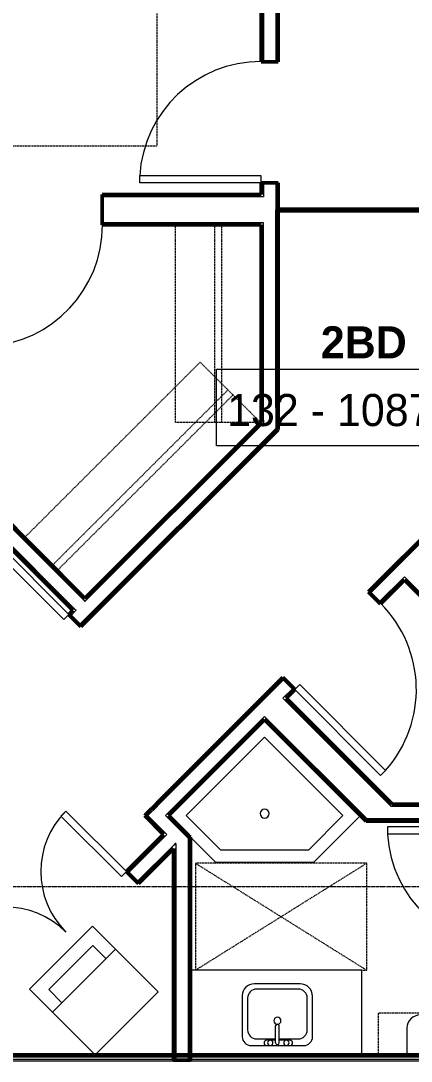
# Model space of a CAD drawing. Header units: inches. Extents: x -4266 to -1814, y 9706 to 12441.
# Drawn here: x -2431.6 to -2322.3, y 10418.3 to 10709.9 of the extents above; entities that cross this region are included whole.
import ezdxf

# ---------------------------------------------------------------- set-up
doc = ezdxf.new("R2010")
doc.units = ezdxf.units.IN
doc.header["$MEASUREMENT"] = 0
doc.linetypes.add('Dash', pattern=[0.25, 0.125, -0.125])
doc.linetypes.add('Grid Line 1_2_', pattern=[0.875, 0.5, -0.125, 0.125, -0.125])
for name, color, linetype, lineweight in [('A-AREA-1', 90, 'Continuous', 70), ('A-AREA-IDEN', 2, 'Continuous', 9), ('A-DOOR-1', 7, 'Continuous', 9), ('A-DOOR-2', 50, 'Continuous', 20), ('A-GENM-HDLN-1', 7, 'Dash', 9), ('A-WALL', 113, 'Continuous', 13), ('A-WALL-3', 250, 'Continuous', 50), ('A-WALL-4', 10, 'Continuous', 13), ('I-FURN-HDLN-1', 7, 'Dash', 9), ('I-WALL-3', 2, 'Continuous', 50), ('P-SANR-FIXT-2', 7, 'Continuous', 9), ('Q-CASE-2', 7, 'Continuous', 9), ('Q-CASE-HDLN-1', 7, 'Dash', 9), ('S-GRID-1', 1, 'Grid Line 1_2_', 9)]:
    doc.layers.add(name, color=color, linetype=linetype, lineweight=lineweight)
doc.styles.add('Century Gothic', font='ufonts.com_century-gothic.ttf', dxfattribs={"height": 9})
doc.styles.add('Century Gothic_B', font='GOTHICB.TTF', dxfattribs={"height": 9})

msp = doc.modelspace()

# ---------------------------------------------------------------- linework, layer by layer
at = {"layer": 'A-AREA-1'}
msp.add_line((-2359.52374, 10656.93779), (-2305.47491, 10656.93779), dxfattribs=at)
at = {"layer": 'A-AREA-IDEN', "flags": 128}
msp.add_lwpolyline([(-2376.81145, 10612.30324), (-2294.31381, 10612.30324), (-2294.31381, 10590.80718), (-2376.81145, 10590.80718)], close=True, dxfattribs=at)
at = {"layer": 'A-DOOR-1'}
for centre, radius, start, end in [((-2364.27374, 10664.43779), 34.06659, 90, 176.634313), ((-2442.74874, 10652.68779), 34.06659, 273.365687, 360), ((-2354.8676, 10522.44483), 34.06659, 318.365687, 45), ((-2401.97562, 10471.44446), 24, 135, 225), ((-2294.85699, 10483.96104), 34.06659, 183.365687, 270), ((-2435.91675, 10437.50333), 24, 45, 135)]:
    msp.add_arc(centre, radius, start, end, dxfattribs=at)
at = {"layer": 'A-DOOR-2'}
for p, q in [((-2364.27374, 10666.43779), (-2398.28157, 10666.43779)), ((-2398.28157, 10664.43779), (-2398.28157, 10666.43779)), ((-2364.27374, 10664.43779), (-2398.28157, 10664.43779)), ((-2364.27374, 10664.43779), (-2364.27374, 10666.43779)), ((-2419.5264, 10542.09818), (-2443.57357, 10566.14535)), ((-2418.11219, 10543.51239), (-2442.15936, 10567.55956)), ((-2418.11219, 10543.51239), (-2419.5264, 10542.09818)), ((-2354.8676, 10522.44483), (-2353.45339, 10523.85904)), ((-2354.8676, 10522.44483), (-2330.82043, 10498.39766)), ((-2353.45339, 10523.85904), (-2329.40622, 10499.81187)), ((-2330.82043, 10498.39766), (-2329.40622, 10499.81187)), ((-2418.94618, 10488.41502), (-2420.3604, 10487.00081)), ((-2420.3604, 10487.00081), (-2403.38983, 10470.03024)), ((-2401.97562, 10471.44446), (-2418.94618, 10488.41502)), ((-2328.86482, 10483.96104), (-2328.86482, 10481.96104)), ((-2294.85699, 10483.96104), (-2328.86482, 10483.96104)), ((-2294.85699, 10481.96104), (-2328.86482, 10481.96104)), ((-2403.38983, 10470.03024), (-2401.97562, 10471.44446))]:
    msp.add_line(p, q, dxfattribs=at)
at = {"layer": 'A-GENM-HDLN-1'}
for p, q in [((-2382.68824, 10443.7894), (-2334.68824, 10473.7894)), ((-2382.68824, 10473.7894), (-2334.68824, 10443.7894)), ((-2334.68824, 10473.7894), (-2382.68824, 10473.7894)), ((-2382.68824, 10473.7894), (-2382.68824, 10443.7894)), ((-2334.68824, 10443.7894), (-2334.68824, 10473.7894)), ((-2336.06324, 10443.7894), (-2334.68824, 10443.7894))]:
    msp.add_line(p, q, dxfattribs=at)
at = {"layer": 'A-WALL'}
for p, q in [((-2105.82374, 10419.4144), (-2436.38936, 10419.4144)), ((-2105.82374, 10418.2894), (-2437.56246, 10418.2894)), ((-2105.82374, 10418.7894), (-2437.35535, 10418.7894))]:
    msp.add_line(p, q, dxfattribs=at)
at = {"layer": 'A-WALL-3'}
for p, q in [((-2364.27374, 10814.4894), (-2364.27374, 10698.43779)), ((-2359.52374, 10698.43779), (-2359.52374, 10814.4894)), ((-2364.27374, 10698.43779), (-2359.52374, 10698.43779)), ((-2359.52374, 10664.43779), (-2364.27374, 10664.43779)), ((-2364.27374, 10664.43779), (-2364.27374, 10661.18779)), ((-2359.52374, 10656.93779), (-2359.52374, 10664.43779)), ((-2364.27374, 10661.18779), (-2408.74874, 10661.18779)), ((-2408.74874, 10661.18779), (-2408.74874, 10652.68779)), ((-2359.52374, 10602.10084), (-2359.52374, 10656.93779)), ((-2408.74874, 10652.68779), (-2364.27374, 10652.68779)), ((-2364.27374, 10652.68779), (-2364.27374, 10597.35084)), ((-2359.52374, 10596.26721), (-2359.52374, 10602.10084)), ((-2364.27374, 10597.35084), (-2413.60438, 10548.0202)), ((-2414.75343, 10540.15363), (-2359.52374, 10595.38333)), ((-2359.52374, 10595.38333), (-2359.52374, 10596.26721)), ((-2413.60438, 10548.0202), (-2445.37374, 10579.78955)), ((-2450.12374, 10577.82204), (-2416.96314, 10544.66144)), ((-2310.95062, 10573.07933), (-2334.18473, 10549.84522)), ((-2330.82597, 10546.48646), (-2324.13358, 10553.17885)), ((-2324.13358, 10553.17885), (-2310.38406, 10539.42933)), ((-2334.18473, 10549.84522), (-2330.82597, 10546.48646)), ((-2416.96314, 10544.66144), (-2418.11219, 10543.51239)), ((-2418.11219, 10543.51239), (-2414.75343, 10540.15363)), ((-2358.22636, 10525.80359), (-2393.52443, 10490.50552)), ((-2354.8676, 10522.44483), (-2358.22636, 10525.80359)), ((-2357.2852, 10520.02723), (-2354.8676, 10522.44483)), ((-2327.59402, 10490.33604), (-2357.2852, 10520.02723)), ((-2390.16567, 10487.14676), (-2363.29561, 10514.01682)), ((-2363.29561, 10514.01682), (-2334.86484, 10485.58604)), ((-2393.52443, 10490.50552), (-2396.44124, 10487.5887)), ((-2290.10699, 10490.33604), (-2327.59402, 10490.33604)), ((-2396.44124, 10487.5887), (-2396.88318, 10487.14676)), ((-2396.88318, 10487.14676), (-2391.57825, 10481.84183)), ((-2388.81324, 10485.79433), (-2390.16567, 10487.14676)), ((-2384.68824, 10481.66933), (-2388.81324, 10485.79433)), ((-2334.86484, 10485.58604), (-2333.98095, 10485.58604)), ((-2333.98095, 10485.58604), (-2322.84402, 10485.58604)), ((-2322.84402, 10485.58604), (-2294.85699, 10485.58604)), ((-2391.57825, 10481.84183), (-2401.97562, 10471.44446)), ((-2384.06324, 10481.04433), (-2384.68824, 10481.66933)), ((-2384.06324, 10418.5394), (-2384.06324, 10481.04433)), ((-2398.61686, 10468.0857), (-2388.81324, 10477.88932)), ((-2388.81324, 10477.88932), (-2388.81324, 10418.5394)), ((-2401.97562, 10471.44446), (-2398.61686, 10468.0857)), ((-2388.81324, 10418.5394), (-2384.06324, 10418.5394))]:
    msp.add_line(p, q, dxfattribs=at)
at = {"layer": 'A-WALL-4'}
for p, q in [((-2363.64874, 10814.4894), (-2363.64874, 10698.43779)), ((-2360.14874, 10814.4894), (-2360.14874, 10698.43779)), ((-2363.64874, 10664.43779), (-2363.64874, 10660.56279)), ((-2360.14874, 10664.43779), (-2360.14874, 10656.93779)), ((-2364.27374, 10660.56279), (-2408.74874, 10660.56279)), ((-2363.64874, 10660.56279), (-2364.27374, 10660.56279)), ((-2360.14874, 10601.47584), (-2360.14874, 10656.93779)), ((-2364.27374, 10653.31279), (-2408.74874, 10653.31279)), ((-2363.64874, 10653.31279), (-2364.27374, 10653.31279)), ((-2363.64874, 10597.97584), (-2363.64874, 10653.31279)), ((-2360.14874, 10601.47584), (-2360.14874, 10600.59196)), ((-2360.14874, 10600.59196), (-2360.14874, 10595.64221)), ((-2363.64874, 10597.09196), (-2413.60438, 10547.13631)), ((-2363.64874, 10597.97584), (-2363.64874, 10597.09196)), ((-2360.14874, 10595.64221), (-2415.19537, 10540.59557)), ((-2449.49874, 10578.08092), (-2416.5212, 10545.10338)), ((-2445.99874, 10579.53067), (-2414.04632, 10547.57825)), ((-2310.06673, 10573.07933), (-2333.74278, 10549.40328)), ((-2324.13358, 10554.06273), (-2331.26791, 10546.9284)), ((-2324.13358, 10554.06273), (-2323.69164, 10553.62079)), ((-2323.69164, 10553.62079), (-2309.50018, 10539.42933)), ((-2414.04632, 10547.57825), (-2413.60438, 10547.13631)), ((-2416.07926, 10544.66144), (-2417.67025, 10543.07045)), ((-2416.5212, 10545.10338), (-2416.07926, 10544.66144)), ((-2357.78441, 10525.36165), (-2393.08248, 10490.06358)), ((-2355.30954, 10522.88677), (-2358.16909, 10520.02723)), ((-2358.16909, 10520.02723), (-2357.72715, 10519.58528)), ((-2327.8529, 10489.71104), (-2357.72715, 10519.58528)), ((-2363.29561, 10514.9007), (-2390.60761, 10487.5887)), ((-2363.29561, 10514.9007), (-2362.85367, 10514.45876)), ((-2334.60595, 10486.21104), (-2362.85367, 10514.45876)), ((-2395.9993, 10487.14676), (-2393.52443, 10489.62163)), ((-2393.52443, 10489.62163), (-2393.08248, 10490.06358)), ((-2326.96902, 10489.71104), (-2327.8529, 10489.71104)), ((-2290.73199, 10489.71104), (-2326.96902, 10489.71104)), ((-2390.69437, 10481.84183), (-2395.9993, 10487.14676)), ((-2391.04955, 10487.14676), (-2390.60761, 10487.5887)), ((-2388.81324, 10484.91045), (-2391.04955, 10487.14676)), ((-2388.81324, 10484.91045), (-2388.21949, 10484.3167)), ((-2388.21949, 10484.3167), (-2388.18824, 10484.34795)), ((-2388.18824, 10484.34795), (-2388.18824, 10484.28545)), ((-2388.18824, 10484.28545), (-2384.68824, 10480.78545)), ((-2324.3529, 10486.21104), (-2334.60595, 10486.21104)), ((-2323.46902, 10486.21104), (-2324.3529, 10486.21104)), ((-2294.23199, 10486.21104), (-2323.46902, 10486.21104)), ((-2391.13631, 10481.39989), (-2401.53368, 10471.00252)), ((-2390.69437, 10481.84183), (-2391.13631, 10481.39989)), ((-2384.68824, 10480.78545), (-2384.68824, 10475.8357)), ((-2388.81324, 10478.7732), (-2399.0588, 10468.52764)), ((-2388.21949, 10479.36695), (-2388.81324, 10478.7732)), ((-2388.21949, 10479.36695), (-2388.18824, 10479.3982)), ((-2388.18824, 10479.3357), (-2388.18824, 10463.557)), ((-2384.68824, 10475.8357), (-2384.68824, 10460.057)), ((-2388.18824, 10463.557), (-2388.18824, 10418.5394)), ((-2384.68824, 10460.057), (-2384.68824, 10418.5394))]:
    msp.add_line(p, q, dxfattribs=at)
at = {"layer": 'I-FURN-HDLN-1'}
for p, q in [((-2393.34989, 10674.8644), (-2393.34989, 10812.8644)), ((-2508.87374, 10674.8644), (-2393.34989, 10674.8644))]:
    msp.add_line(p, q, dxfattribs=at)
at = {"layer": 'I-WALL-3'}
msp.add_line((-2105.82374, 10420.0394), (-2437.01436, 10420.0394), dxfattribs=at)
at = {"layer": 'P-SANR-FIXT-2'}
for p, q in [((-2385.22886, 10487.14676), (-2363.29561, 10509.08001)), ((-2363.29561, 10509.08001), (-2341.36236, 10487.14676)), ((-2375.54985, 10477.46775), (-2385.22886, 10487.14676)), ((-2341.36236, 10487.14676), (-2351.04138, 10477.46775)), ((-2336.42555, 10487.14676), (-2349.59542, 10473.9769)), ((-2376.99581, 10473.9769), (-2384.06324, 10481.04433)), ((-2351.04138, 10477.46775), (-2375.54985, 10477.46775)), ((-2349.59542, 10473.9769), (-2376.99581, 10473.9769)), ((-2429.17266, 10438.46179), (-2411.49499, 10456.13945)), ((-2411.49499, 10456.13945), (-2393.11021, 10437.75468)), ((-2423.75887, 10438.3513), (-2411.3845, 10450.72567)), ((-2422.74241, 10432.03153), (-2405.06474, 10449.7092)), ((-2411.3845, 10450.72567), (-2407.71639, 10447.05755)), ((-2353.36373, 10439.98723), (-2366.2279, 10439.98723)), ((-2353.36373, 10439.98723), (-2366.2279, 10439.98723)), ((-2410.78788, 10420.07701), (-2429.17266, 10438.46179)), ((-2420.09076, 10434.68318), (-2423.75887, 10438.3513)), ((-2410.78788, 10420.07701), (-2393.11021, 10437.75468)), ((-2353.86373, 10438.48723), (-2365.54877, 10438.48723)), ((-2369.54877, 10436.66636), (-2369.54877, 10425.1644)), ((-2369.54877, 10436.66636), (-2369.54877, 10425.1644)), ((-2368.04877, 10435.98723), (-2368.04877, 10427.0394)), ((-2351.36373, 10427.0394), (-2351.36373, 10435.98723)), ((-2349.86373, 10425.1644), (-2349.86373, 10436.48723)), ((-2349.86373, 10425.1644), (-2349.86373, 10436.48723)), ((-2360.20625, 10423.4282), (-2360.20625, 10428.16655)), ((-2359.20625, 10423.4282), (-2359.20625, 10428.16655)), ((-2323.44691, 10427.51562), (-2323.44691, 10420.0394)), ((-2367.04877, 10422.6644), (-2352.36373, 10422.6644)), ((-2367.04877, 10422.6644), (-2352.36373, 10422.6644)), ((-2365.54877, 10424.5394), (-2360.20625, 10424.5394)), ((-2360.20625, 10424.1644), (-2362.70625, 10424.1644)), ((-2362.70625, 10422.6644), (-2356.20625, 10422.6644)), ((-2359.20625, 10424.5394), (-2353.86373, 10424.5394)), ((-2356.20625, 10424.1644), (-2359.20625, 10424.1644))]:
    msp.add_line(p, q, dxfattribs=at)
for centre, radius, start, end in [((-2363.29561, 10487.67709), 1.25, 45, 225), ((-2363.29561, 10487.67709), 1.25, 225, 45), ((-2366.2279, 10436.66636), 3.32087, 90, 180), ((-2366.2279, 10436.66636), 3.32087, 90, 180), ((-2353.36373, 10436.48723), 3.5, 0, 90), ((-2353.36373, 10436.48723), 3.5, 0, 90), ((-2365.54877, 10435.98723), 2.5, 90, 180), ((-2353.86373, 10435.98723), 2.5, 0, 90), ((-2319.72069, 10427.51562), 3.72622, 90, 180), ((-2359.70625, 10429.63173), 1, 0, 180), ((-2359.70625, 10429.63173), 1, 180, 0), ((-2359.70625, 10428.16655), 0.5, 0, 180), ((-2367.04877, 10425.1644), 2.5, 180, 270), ((-2367.04877, 10425.1644), 2.5, 180, 270), ((-2365.54877, 10427.0394), 2.5, 180, 270), ((-2353.86373, 10427.0394), 2.5, 270, 0), ((-2352.36373, 10425.1644), 2.5, 270, 0), ((-2352.36373, 10425.1644), 2.5, 270, 0), ((-2362.70625, 10423.4144), 0.75, 90, 270), ((-2361.70625, 10423.4144), 0.75, 0, 180), ((-2361.70625, 10423.4144), 0.75, 180, 0), ((-2359.70625, 10423.4282), 0.5, 180, 0), ((-2357.20625, 10423.4144), 0.75, 0, 180), ((-2357.20625, 10423.4144), 0.75, 180, 0), ((-2356.20625, 10423.4144), 0.75, 270, 90)]:
    msp.add_arc(centre, radius, start, end, dxfattribs=at)
at = {"layer": 'Q-CASE-2'}
for p, q in [((-2336.06324, 10443.7894), (-2384.06324, 10443.7894)), ((-2336.06324, 10420.0394), (-2336.06324, 10443.7894))]:
    msp.add_line(p, q, dxfattribs=at)
at = {"layer": 'Q-CASE-HDLN-1'}
for p, q in [((-2388.27374, 10652.68779), (-2364.27374, 10652.68779)), ((-2388.27374, 10597.33633), (-2388.27374, 10652.68779)), ((-2377.27374, 10597.33633), (-2377.27374, 10652.68779)), ((-2375.27374, 10597.33633), (-2375.27374, 10652.68779)), ((-2364.27374, 10652.68779), (-2364.27374, 10597.33633)), ((-2430.57494, 10564.99076), (-2381.34603, 10614.21967)), ((-2381.34603, 10614.21967), (-2364.37547, 10597.24911)), ((-2422.79677, 10557.21258), (-2373.56785, 10606.4415)), ((-2421.38256, 10555.79837), (-2372.15364, 10605.02729)), ((-2364.37547, 10597.24911), (-2413.60438, 10548.0202)), ((-2364.27374, 10597.33633), (-2388.27374, 10597.33633)), ((-2413.60438, 10548.0202), (-2430.57494, 10564.99076)), ((-2331.47069, 10431.7894), (-2331.47069, 10419.7894)), ((-2297.47069, 10431.7894), (-2331.47069, 10431.7894)), ((-2331.47069, 10419.7894), (-2297.47069, 10419.7894))]:
    msp.add_line(p, q, dxfattribs=at)
at = {"layer": 'S-GRID-1'}
msp.add_line((-1814.20638, 10467.1894), (-4168.71446, 10467.1894), dxfattribs=at)

# ---------------------------------------------------------------- texts
at = {"layer": 'A-AREA-IDEN', "char_height": 9, "attachment_point": 1}
for s, insert, width, style in [('2BD', (-2347.56263, 10624.27139), 28.785, 'Century Gothic_B'), ('132 - 1087 SF', (-2373.81145, 10605.30324), 92.415, 'Century Gothic')]:
    msp.add_mtext(s, dxfattribs=dict(at, insert=insert, width=width, style=style))

doc.saveas('drawing.dxf')
